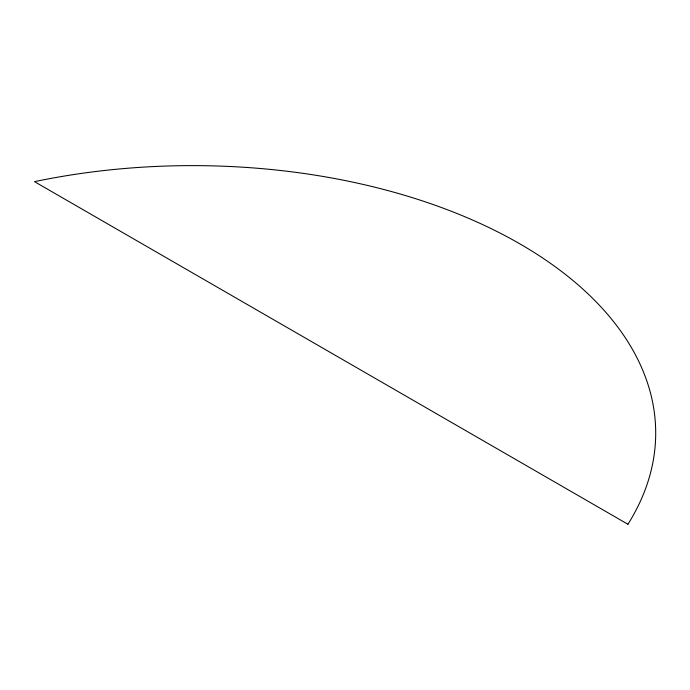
<?xml version="1.0" encoding="UTF-8"?>
<svg xmlns="http://www.w3.org/2000/svg" width="690" height="690" viewBox="0 0 690 690"><rect width="100%" height="100%" fill="white"/><g stroke="black" fill="none" stroke-linecap="round" stroke-linejoin="round"><path stroke-width="1.03" d="M627.926 524.262L34.5 181.651A463.214 267.435 0 0 1 520.036 243.95A463.214 267.435 0 0 1 627.926 524.262"/></g></svg>
